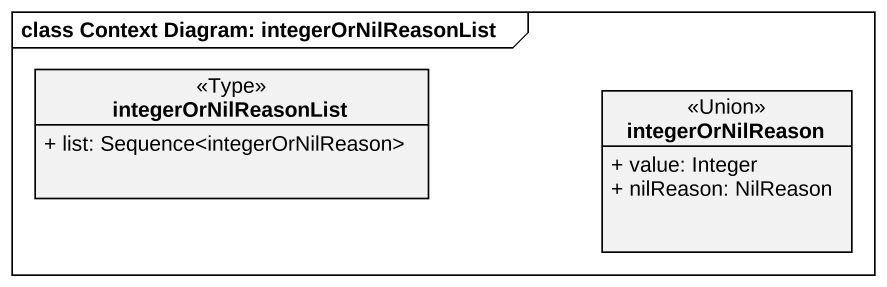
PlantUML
@startuml
mainframe class Context Diagram: integerOrNilReasonList
hide circle
hide empty members
skinparam classAttributeIconSize 0
class integerOrNilReasonList <<Type>> {
  + list: Sequence<integerOrNilReason>
}
class integerOrNilReason <<Union>> {
  + value: Integer
  + nilReason: NilReason
}
@enduml
